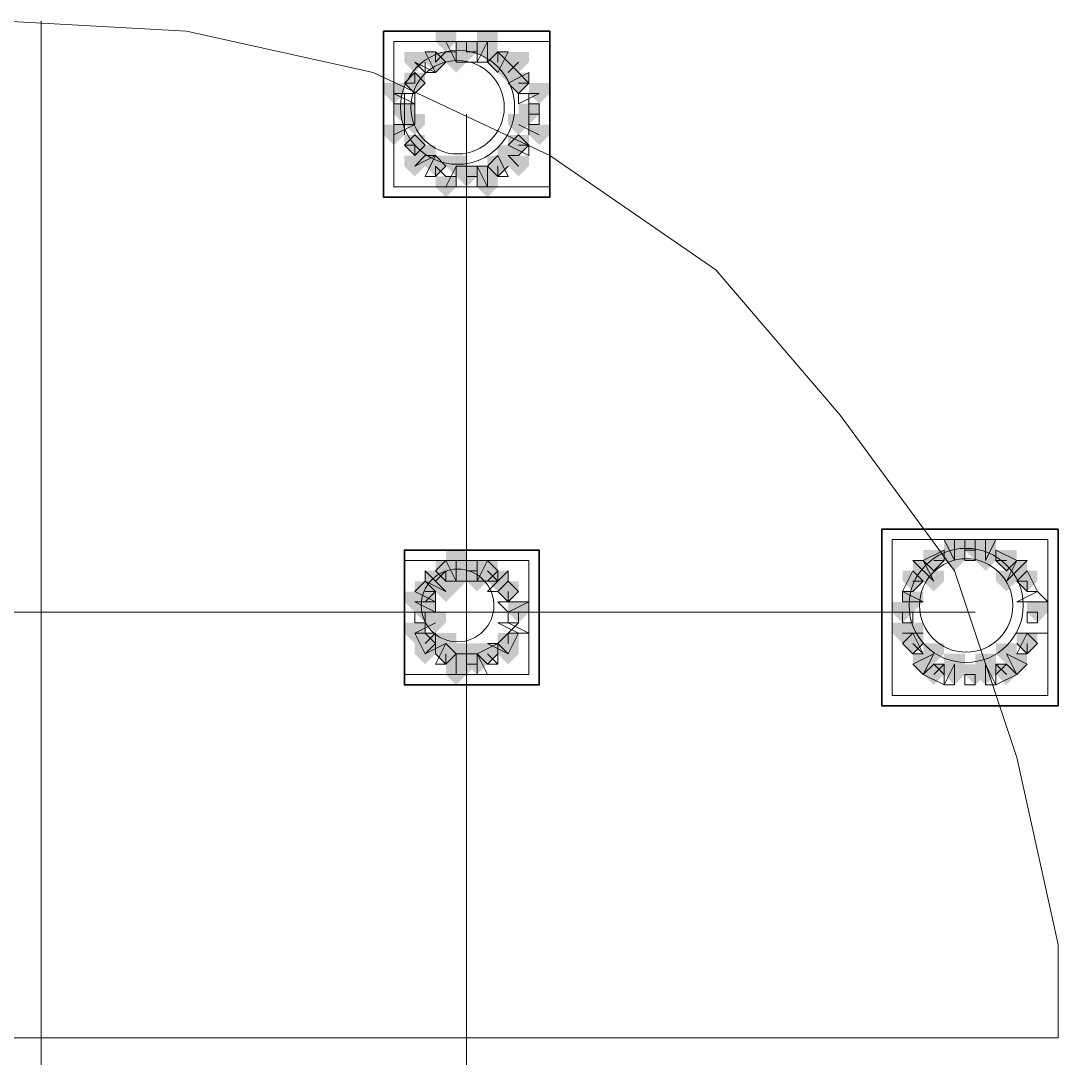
# Model space of a CAD drawing. Header units: millimetres. Extents: x 2315 to 4619, y 1334 to 1897.
# Drawn here: x 4059.89 to 4066, y 1554.59 to 1560.69 of the extents above; entities that cross this region are included whole.
import ezdxf

# ---------------------------------------------------------------- set-up
doc = ezdxf.new("R2010")
doc.units = ezdxf.units.MM
for name, color, linetype, true_color in [('PDF_10', 7, 'Continuous', 0x00b85c), ('PDF_AXIS', 7, 'Continuous', 0x00b85c), ('PDF_柱构件', 7, 'Continuous', 0x00b85c), ('PDF_转运站初步方案', 7, 'Continuous', 0x00b85c)]:
    doc.layers.add(name, color=color, linetype=linetype, true_color=true_color)
doc.layers.add('PDF_中心线层', color=1, linetype='Continuous')
doc.layers.add('PDF_粗实线层', color=7, linetype='Continuous')

msp = doc.modelspace()

# ---------------------------------------------------------------- hatches: boundary and pattern name
at = {"layer": 'PDF_10', "transparency": 33554559}
for points in [[(4062.515, 1560.5703), (4062.4539, 1560.5703), (4062.4539, 1560.5093), (4062.515, 1560.4482), (4062.5761, 1560.5093), (4062.5761, 1560.5703)], [(4062.515, 1560.5703), (4062.4539, 1560.5703), (4062.4539, 1560.5093), (4062.515, 1560.4482), (4062.5761, 1560.5093), (4062.5761, 1560.5703)], [(4062.3318, 1560.5093), (4062.2707, 1560.5093), (4062.2707, 1560.4482), (4062.3318, 1560.3871), (4062.3929, 1560.4482), (4062.3929, 1560.5093)], [(4062.3318, 1560.5093), (4062.2707, 1560.5093), (4062.2707, 1560.4482), (4062.3318, 1560.3871), (4062.3929, 1560.4482), (4062.3929, 1560.5093)], [(4062.6983, 1560.5093), (4062.6372, 1560.5093), (4062.6372, 1560.4482), (4062.6983, 1560.3871), (4062.7593, 1560.4482), (4062.7593, 1560.5093)], [(4062.6983, 1560.5093), (4062.6372, 1560.5093), (4062.6372, 1560.4482), (4062.6983, 1560.3871), (4062.7593, 1560.4482), (4062.7593, 1560.5093)], [(4062.2096, 1560.3871), (4062.1485, 1560.3871), (4062.1485, 1560.326), (4062.2096, 1560.2649), (4062.2707, 1560.326), (4062.2707, 1560.3871)], [(4062.2096, 1560.3871), (4062.1485, 1560.3871), (4062.1485, 1560.326), (4062.2096, 1560.2649), (4062.2707, 1560.326), (4062.2707, 1560.3871)], [(4062.8204, 1560.3871), (4062.7593, 1560.3871), (4062.7593, 1560.326), (4062.8204, 1560.2649), (4062.8815, 1560.326), (4062.8815, 1560.3871)], [(4062.8204, 1560.3871), (4062.7593, 1560.3871), (4062.7593, 1560.326), (4062.8204, 1560.2649), (4062.8815, 1560.326), (4062.8815, 1560.3871)], [(4062.1485, 1560.2039), (4062.0875, 1560.2039), (4062.0875, 1560.1428), (4062.1485, 1560.0817), (4062.2096, 1560.1428), (4062.2096, 1560.2039)], [(4062.1485, 1560.2039), (4062.0875, 1560.2039), (4062.0875, 1560.1428), (4062.1485, 1560.0817), (4062.2096, 1560.1428), (4062.2096, 1560.2039)], [(4062.1485, 1560.2039), (4062.0875, 1560.2039), (4062.0875, 1560.1428), (4062.1485, 1560.0817), (4062.2096, 1560.1428), (4062.2096, 1560.2039)], [(4062.8815, 1560.2039), (4062.8204, 1560.2039), (4062.8204, 1560.1428), (4062.8815, 1560.0817), (4062.9426, 1560.1428), (4062.9426, 1560.2039)], [(4062.8815, 1560.2039), (4062.8204, 1560.2039), (4062.8204, 1560.1428), (4062.8815, 1560.0817), (4062.9426, 1560.1428), (4062.9426, 1560.2039)], [(4062.2096, 1560.0206), (4062.1485, 1560.0206), (4062.1485, 1559.9595), (4062.2096, 1559.8985), (4062.2707, 1559.9595), (4062.2707, 1560.0206)], [(4062.2096, 1560.0206), (4062.1485, 1560.0206), (4062.1485, 1559.9595), (4062.2096, 1559.8985), (4062.2707, 1559.9595), (4062.2707, 1560.0206)], [(4062.8204, 1560.0206), (4062.7593, 1560.0206), (4062.7593, 1559.9595), (4062.8204, 1559.8985), (4062.8815, 1559.9595), (4062.8815, 1560.0206)], [(4062.8204, 1560.0206), (4062.7593, 1560.0206), (4062.7593, 1559.9595), (4062.8204, 1559.8985), (4062.8815, 1559.9595), (4062.8815, 1560.0206)], [(4062.3318, 1559.8985), (4062.2707, 1559.8985), (4062.2707, 1559.8374), (4062.3318, 1559.7763), (4062.3929, 1559.8374), (4062.3929, 1559.8985)], [(4062.3318, 1559.8985), (4062.2707, 1559.8985), (4062.2707, 1559.8374), (4062.3318, 1559.7763), (4062.3929, 1559.8374), (4062.3929, 1559.8985)], [(4062.6983, 1559.8985), (4062.6372, 1559.8985), (4062.6372, 1559.8374), (4062.6983, 1559.7763), (4062.7593, 1559.8374), (4062.7593, 1559.8985)], [(4062.6983, 1559.8985), (4062.6372, 1559.8985), (4062.6372, 1559.8374), (4062.6983, 1559.7763), (4062.7593, 1559.8374), (4062.7593, 1559.8985)], [(4062.515, 1559.8374), (4062.4539, 1559.8374), (4062.4539, 1559.7763), (4062.515, 1559.7152), (4062.5761, 1559.7763), (4062.5761, 1559.8374)], [(4062.515, 1559.8374), (4062.4539, 1559.8374), (4062.4539, 1559.7763), (4062.515, 1559.7152), (4062.5761, 1559.7763), (4062.5761, 1559.8374)], [(4065.508, 1557.6385), (4065.4469, 1557.6385), (4065.4469, 1557.5774), (4065.508, 1557.5163), (4065.5691, 1557.5774), (4065.5691, 1557.6385)], [(4065.508, 1557.6385), (4065.4469, 1557.6385), (4065.4469, 1557.5774), (4065.508, 1557.5163), (4065.5691, 1557.5774), (4065.5691, 1557.6385)], [(4065.2637, 1557.5774), (4065.2026, 1557.5774), (4065.2026, 1557.5163), (4065.2637, 1557.4552), (4065.3248, 1557.5163), (4065.3248, 1557.5774)], [(4065.2637, 1557.5774), (4065.2026, 1557.5774), (4065.2026, 1557.5163), (4065.2637, 1557.4552), (4065.3248, 1557.5163), (4065.3248, 1557.5774)], [(4065.6912, 1557.5774), (4065.6302, 1557.5774), (4065.6302, 1557.5163), (4065.6912, 1557.4552), (4065.7523, 1557.5163), (4065.7523, 1557.5774)], [(4065.6912, 1557.5774), (4065.6302, 1557.5774), (4065.6302, 1557.5163), (4065.6912, 1557.4552), (4065.7523, 1557.5163), (4065.7523, 1557.5774)], [(4062.3929, 1557.5163), (4062.3318, 1557.5163), (4062.3318, 1557.4552), (4062.3929, 1557.3941), (4062.4539, 1557.4552), (4062.4539, 1557.5163)], [(4062.3929, 1557.5163), (4062.3318, 1557.5163), (4062.3318, 1557.4552), (4062.3929, 1557.3941), (4062.4539, 1557.4552), (4062.4539, 1557.5163)], [(4062.515, 1557.5163), (4062.4539, 1557.5163), (4062.4539, 1557.4552), (4062.515, 1557.3941), (4062.5761, 1557.4552), (4062.5761, 1557.5163)], [(4062.515, 1557.5163), (4062.4539, 1557.5163), (4062.4539, 1557.4552), (4062.515, 1557.3941), (4062.5761, 1557.4552), (4062.5761, 1557.5163)], [(4062.6372, 1557.5163), (4062.5761, 1557.5163), (4062.5761, 1557.4552), (4062.6372, 1557.3941), (4062.6983, 1557.4552), (4062.6983, 1557.5163)], [(4062.6372, 1557.5163), (4062.5761, 1557.5163), (4062.5761, 1557.4552), (4062.6372, 1557.3941), (4062.6983, 1557.4552), (4062.6983, 1557.5163)], [(4065.1415, 1557.4552), (4065.0804, 1557.4552), (4065.0804, 1557.3941), (4065.1415, 1557.333), (4065.2026, 1557.3941), (4065.2026, 1557.4552)], [(4065.1415, 1557.4552), (4065.0804, 1557.4552), (4065.0804, 1557.3941), (4065.1415, 1557.333), (4065.2026, 1557.3941), (4065.2026, 1557.4552)], [(4065.8134, 1557.4552), (4065.7523, 1557.4552), (4065.7523, 1557.3941), (4065.8134, 1557.333), (4065.8745, 1557.3941), (4065.8745, 1557.4552)], [(4065.8134, 1557.4552), (4065.7523, 1557.4552), (4065.7523, 1557.3941), (4065.8134, 1557.333), (4065.8745, 1557.3941), (4065.8745, 1557.4552)], [(4062.2707, 1557.3941), (4062.2096, 1557.3941), (4062.2096, 1557.333), (4062.2707, 1557.272), (4062.3318, 1557.333), (4062.3318, 1557.3941)], [(4062.2707, 1557.3941), (4062.2096, 1557.3941), (4062.2096, 1557.333), (4062.2707, 1557.272), (4062.3318, 1557.333), (4062.3318, 1557.3941)], [(4062.7593, 1557.3941), (4062.6983, 1557.3941), (4062.6983, 1557.333), (4062.7593, 1557.272), (4062.8204, 1557.333), (4062.8204, 1557.3941)], [(4062.7593, 1557.3941), (4062.6983, 1557.3941), (4062.6983, 1557.333), (4062.7593, 1557.272), (4062.8204, 1557.333), (4062.8204, 1557.3941)], [(4062.7593, 1557.3941), (4062.6983, 1557.3941), (4062.6983, 1557.333), (4062.7593, 1557.272), (4062.8204, 1557.333), (4062.8204, 1557.3941)], [(4062.2707, 1557.272), (4062.2096, 1557.272), (4062.2096, 1557.2109), (4062.2707, 1557.1498), (4062.3318, 1557.2109), (4062.3318, 1557.272)], [(4062.2707, 1557.272), (4062.2096, 1557.272), (4062.2096, 1557.2109), (4062.2707, 1557.1498), (4062.3318, 1557.2109), (4062.3318, 1557.272)], [(4062.8204, 1557.272), (4062.7593, 1557.272), (4062.7593, 1557.2109), (4062.8204, 1557.1498), (4062.8815, 1557.2109), (4062.8815, 1557.272)], [(4062.8204, 1557.272), (4062.7593, 1557.272), (4062.7593, 1557.2109), (4062.8204, 1557.1498), (4062.8815, 1557.2109), (4062.8815, 1557.272)], [(4065.0804, 1557.272), (4065.0193, 1557.272), (4065.0193, 1557.2109), (4065.0804, 1557.1498), (4065.1415, 1557.2109), (4065.1415, 1557.272)], [(4065.0804, 1557.272), (4065.0193, 1557.272), (4065.0193, 1557.2109), (4065.0804, 1557.1498), (4065.1415, 1557.2109), (4065.1415, 1557.272)], [(4065.8745, 1557.272), (4065.8134, 1557.272), (4065.8134, 1557.2109), (4065.8745, 1557.1498), (4065.9356, 1557.2109), (4065.9356, 1557.272)], [(4065.8745, 1557.272), (4065.8134, 1557.272), (4065.8134, 1557.2109), (4065.8745, 1557.1498), (4065.9356, 1557.2109), (4065.9356, 1557.272)], [(4062.2707, 1557.0887), (4062.2096, 1557.0887), (4062.2096, 1557.0276), (4062.2707, 1556.9666), (4062.3318, 1557.0276), (4062.3318, 1557.0887)], [(4062.2707, 1557.0887), (4062.2096, 1557.0887), (4062.2096, 1557.0276), (4062.2707, 1556.9666), (4062.3318, 1557.0276), (4062.3318, 1557.0887)], [(4062.7593, 1557.0887), (4062.6983, 1557.0887), (4062.6983, 1557.0276), (4062.7593, 1556.9666), (4062.8204, 1557.0276), (4062.8204, 1557.0887)], [(4062.7593, 1557.0887), (4062.6983, 1557.0887), (4062.6983, 1557.0276), (4062.7593, 1556.9666), (4062.8204, 1557.0276), (4062.8204, 1557.0887)], [(4065.1415, 1557.0887), (4065.0804, 1557.0887), (4065.0804, 1557.0276), (4065.1415, 1556.9666), (4065.2026, 1557.0276), (4065.2026, 1557.0887)], [(4065.1415, 1557.0887), (4065.0804, 1557.0887), (4065.0804, 1557.0276), (4065.1415, 1556.9666), (4065.2026, 1557.0276), (4065.2026, 1557.0887)], [(4065.8134, 1557.0887), (4065.7523, 1557.0887), (4065.7523, 1557.0276), (4065.8134, 1556.9666), (4065.8745, 1557.0276), (4065.8745, 1557.0887)], [(4065.8134, 1557.0887), (4065.7523, 1557.0887), (4065.7523, 1557.0276), (4065.8134, 1556.9666), (4065.8745, 1557.0276), (4065.8745, 1557.0887)], [(4062.3929, 1557.0276), (4062.3318, 1557.0276), (4062.3318, 1556.9666), (4062.3929, 1556.9055), (4062.4539, 1556.9666), (4062.4539, 1557.0276)], [(4062.3929, 1557.0276), (4062.3318, 1557.0276), (4062.3318, 1556.9666), (4062.3929, 1556.9055), (4062.4539, 1556.9666), (4062.4539, 1557.0276)], [(4062.6372, 1557.0276), (4062.5761, 1557.0276), (4062.5761, 1556.9666), (4062.6372, 1556.9055), (4062.6983, 1556.9666), (4062.6983, 1557.0276)], [(4062.6372, 1557.0276), (4062.5761, 1557.0276), (4062.5761, 1556.9666), (4062.6372, 1556.9055), (4062.6983, 1556.9666), (4062.6983, 1557.0276)], [(4062.515, 1556.9666), (4062.4539, 1556.9666), (4062.4539, 1556.9055), (4062.515, 1556.8444), (4062.5761, 1556.9055), (4062.5761, 1556.9666)], [(4062.515, 1556.9666), (4062.4539, 1556.9666), (4062.4539, 1556.9055), (4062.515, 1556.8444), (4062.5761, 1556.9055), (4062.5761, 1556.9666)], [(4065.2637, 1556.9055), (4065.2026, 1556.9055), (4065.2026, 1556.8444), (4065.2637, 1556.7833), (4065.3248, 1556.8444), (4065.3248, 1556.9055)], [(4065.2637, 1556.9055), (4065.2026, 1556.9055), (4065.2026, 1556.8444), (4065.2637, 1556.7833), (4065.3248, 1556.8444), (4065.3248, 1556.9055)], [(4065.508, 1556.9055), (4065.4469, 1556.9055), (4065.4469, 1556.8444), (4065.508, 1556.7833), (4065.5691, 1556.8444), (4065.5691, 1556.9055)], [(4065.508, 1556.9055), (4065.4469, 1556.9055), (4065.4469, 1556.8444), (4065.508, 1556.7833), (4065.5691, 1556.8444), (4065.5691, 1556.9055)], [(4065.6912, 1556.9055), (4065.6302, 1556.9055), (4065.6302, 1556.8444), (4065.6912, 1556.7833), (4065.7523, 1556.8444), (4065.7523, 1556.9055)], [(4065.6912, 1556.9055), (4065.6302, 1556.9055), (4065.6302, 1556.8444), (4065.6912, 1556.7833), (4065.7523, 1556.8444), (4065.7523, 1556.9055)]]:
    msp.add_hatch(color=256, dxfattribs=at).paths.add_polyline_path(points)
at = {"layer": 'PDF_柱构件', "transparency": 33554559}
for points in [[(4062.3929, 1560.6314), (4062.3318, 1560.6314), (4062.3318, 1560.5703), (4062.3929, 1560.5093), (4062.4539, 1560.5703), (4062.4539, 1560.6314)], [(4062.6372, 1560.6314), (4062.5761, 1560.6314), (4062.5761, 1560.5703), (4062.6372, 1560.5093), (4062.6983, 1560.5703), (4062.6983, 1560.6314)], [(4062.6372, 1560.5703), (4062.5761, 1560.5703), (4062.5761, 1560.5093), (4062.6372, 1560.4482), (4062.6983, 1560.5093), (4062.6983, 1560.5703)], [(4062.2096, 1560.5093), (4062.1485, 1560.5093), (4062.1485, 1560.4482), (4062.2096, 1560.3871), (4062.2707, 1560.4482), (4062.2707, 1560.5093)], [(4062.4539, 1560.5093), (4062.3929, 1560.5093), (4062.3929, 1560.4482), (4062.4539, 1560.3871), (4062.515, 1560.4482), (4062.515, 1560.5093)], [(4062.8204, 1560.5093), (4062.7593, 1560.5093), (4062.7593, 1560.4482), (4062.8204, 1560.3871), (4062.8815, 1560.4482), (4062.8815, 1560.5093)], [(4062.7593, 1560.4482), (4062.6983, 1560.4482), (4062.6983, 1560.3871), (4062.7593, 1560.326), (4062.8204, 1560.3871), (4062.8204, 1560.4482)], [(4062.0875, 1560.326), (4062.0264, 1560.326), (4062.0264, 1560.2649), (4062.0875, 1560.2039), (4062.1485, 1560.2649), (4062.1485, 1560.326)], [(4062.9426, 1560.326), (4062.8815, 1560.326), (4062.8815, 1560.2649), (4062.9426, 1560.2039), (4063.0037, 1560.2649), (4063.0037, 1560.326)], [(4062.2096, 1560.1428), (4062.1485, 1560.1428), (4062.1485, 1560.0817), (4062.2096, 1560.0206), (4062.2707, 1560.0817), (4062.2707, 1560.1428)], [(4062.8204, 1560.1428), (4062.7593, 1560.1428), (4062.7593, 1560.0817), (4062.8204, 1560.0206), (4062.8815, 1560.0817), (4062.8815, 1560.1428)], [(4062.0875, 1560.0817), (4062.0264, 1560.0817), (4062.0264, 1560.0206), (4062.0875, 1559.9595), (4062.1485, 1560.0206), (4062.1485, 1560.0817)], [(4062.9426, 1560.0817), (4062.8815, 1560.0817), (4062.8815, 1560.0206), (4062.9426, 1559.9595), (4063.0037, 1560.0206), (4063.0037, 1560.0817)], [(4062.2707, 1559.9595), (4062.2096, 1559.9595), (4062.2096, 1559.8985), (4062.2707, 1559.8374), (4062.3318, 1559.8985), (4062.3318, 1559.9595)], [(4062.7593, 1559.9595), (4062.6983, 1559.9595), (4062.6983, 1559.8985), (4062.7593, 1559.8374), (4062.8204, 1559.8985), (4062.8204, 1559.9595)], [(4062.2096, 1559.8985), (4062.1485, 1559.8985), (4062.1485, 1559.8374), (4062.2096, 1559.7763), (4062.2707, 1559.8374), (4062.2707, 1559.8985)], [(4062.4539, 1559.8985), (4062.3929, 1559.8985), (4062.3929, 1559.8374), (4062.4539, 1559.7763), (4062.515, 1559.8374), (4062.515, 1559.8985)], [(4062.8204, 1559.8985), (4062.7593, 1559.8985), (4062.7593, 1559.8374), (4062.8204, 1559.7763), (4062.8815, 1559.8374), (4062.8815, 1559.8985)], [(4062.6372, 1559.8374), (4062.5761, 1559.8374), (4062.5761, 1559.7763), (4062.6372, 1559.7152), (4062.6983, 1559.7763), (4062.6983, 1559.8374)], [(4062.3929, 1559.7763), (4062.3318, 1559.7763), (4062.3318, 1559.7152), (4062.3929, 1559.6541), (4062.4539, 1559.7152), (4062.4539, 1559.7763)], [(4062.6372, 1559.7763), (4062.5761, 1559.7763), (4062.5761, 1559.7152), (4062.6372, 1559.6541), (4062.6983, 1559.7152), (4062.6983, 1559.7763)], [(4065.3858, 1557.6385), (4065.3248, 1557.6385), (4065.3248, 1557.5774), (4065.3858, 1557.5163), (4065.4469, 1557.5774), (4065.4469, 1557.6385)], [(4065.5691, 1557.6385), (4065.508, 1557.6385), (4065.508, 1557.5774), (4065.5691, 1557.5163), (4065.6302, 1557.5774), (4065.6302, 1557.6385)], [(4062.4539, 1557.5774), (4062.3929, 1557.5774), (4062.3929, 1557.5163), (4062.4539, 1557.4552), (4062.515, 1557.5163), (4062.515, 1557.5774)], [(4065.3858, 1557.5774), (4065.3248, 1557.5774), (4065.3248, 1557.5163), (4065.3858, 1557.4552), (4065.4469, 1557.5163), (4065.4469, 1557.5774)], [(4065.5691, 1557.5774), (4065.508, 1557.5774), (4065.508, 1557.5163), (4065.5691, 1557.4552), (4065.6302, 1557.5163), (4065.6302, 1557.5774)], [(4062.4539, 1557.5163), (4062.3929, 1557.5163), (4062.3929, 1557.4552), (4062.4539, 1557.3941), (4062.515, 1557.4552), (4062.515, 1557.5163)], [(4062.5761, 1557.5163), (4062.515, 1557.5163), (4062.515, 1557.4552), (4062.5761, 1557.3941), (4062.6372, 1557.4552), (4062.6372, 1557.5163)], [(4065.2026, 1557.5163), (4065.1415, 1557.5163), (4065.1415, 1557.4552), (4065.2026, 1557.3941), (4065.2637, 1557.4552), (4065.2637, 1557.5163)], [(4065.7523, 1557.5163), (4065.6912, 1557.5163), (4065.6912, 1557.4552), (4065.7523, 1557.3941), (4065.8134, 1557.4552), (4065.8134, 1557.5163)], [(4062.3318, 1557.4552), (4062.2707, 1557.4552), (4062.2707, 1557.3941), (4062.3318, 1557.333), (4062.3929, 1557.3941), (4062.3929, 1557.4552)], [(4062.4539, 1557.4552), (4062.3929, 1557.4552), (4062.3929, 1557.3941), (4062.4539, 1557.333), (4062.515, 1557.3941), (4062.515, 1557.4552)], [(4062.5761, 1557.4552), (4062.515, 1557.4552), (4062.515, 1557.3941), (4062.5761, 1557.333), (4062.6372, 1557.3941), (4062.6372, 1557.4552)], [(4062.6983, 1557.4552), (4062.6372, 1557.4552), (4062.6372, 1557.3941), (4062.6983, 1557.333), (4062.7593, 1557.3941), (4062.7593, 1557.4552)], [(4065.2637, 1557.4552), (4065.2026, 1557.4552), (4065.2026, 1557.3941), (4065.2637, 1557.333), (4065.3248, 1557.3941), (4065.3248, 1557.4552)], [(4065.6912, 1557.4552), (4065.6302, 1557.4552), (4065.6302, 1557.3941), (4065.6912, 1557.333), (4065.7523, 1557.3941), (4065.7523, 1557.4552)], [(4062.3929, 1557.3941), (4062.3318, 1557.3941), (4062.3318, 1557.333), (4062.3929, 1557.272), (4062.4539, 1557.333), (4062.4539, 1557.3941)], [(4062.2096, 1557.333), (4062.1485, 1557.333), (4062.1485, 1557.272), (4062.2096, 1557.2109), (4062.2707, 1557.272), (4062.2707, 1557.333)], [(4062.2707, 1557.333), (4062.2096, 1557.333), (4062.2096, 1557.272), (4062.2707, 1557.2109), (4062.3318, 1557.272), (4062.3318, 1557.333)], [(4065.1415, 1557.333), (4065.0804, 1557.333), (4065.0804, 1557.272), (4065.1415, 1557.2109), (4065.2026, 1557.272), (4065.2026, 1557.333)], [(4062.3318, 1557.2109), (4062.2707, 1557.2109), (4062.2707, 1557.1498), (4062.3318, 1557.0887), (4062.3929, 1557.1498), (4062.3929, 1557.2109)], [(4062.2096, 1557.1498), (4062.1485, 1557.1498), (4062.1485, 1557.0887), (4062.2096, 1557.0276), (4062.2707, 1557.0887), (4062.2707, 1557.1498)], [(4065.0804, 1557.1498), (4065.0193, 1557.1498), (4065.0193, 1557.0887), (4065.0804, 1557.0276), (4065.1415, 1557.0887), (4065.1415, 1557.1498)], [(4065.1415, 1557.1498), (4065.0804, 1557.1498), (4065.0804, 1557.0887), (4065.1415, 1557.0276), (4065.2026, 1557.0887), (4065.2026, 1557.1498)], [(4062.3929, 1557.0887), (4062.3318, 1557.0887), (4062.3318, 1557.0276), (4062.3929, 1556.9666), (4062.4539, 1557.0276), (4062.4539, 1557.0887)], [(4062.2707, 1557.0276), (4062.2096, 1557.0276), (4062.2096, 1556.9666), (4062.2707, 1556.9055), (4062.3318, 1556.9666), (4062.3318, 1557.0276)], [(4062.4539, 1557.0276), (4062.3929, 1557.0276), (4062.3929, 1556.9666), (4062.4539, 1556.9055), (4062.515, 1556.9666), (4062.515, 1557.0276)], [(4062.5761, 1557.0276), (4062.515, 1557.0276), (4062.515, 1556.9666), (4062.5761, 1556.9055), (4062.6372, 1556.9666), (4062.6372, 1557.0276)], [(4062.7593, 1557.0276), (4062.6983, 1557.0276), (4062.6983, 1556.9666), (4062.7593, 1556.9055), (4062.8204, 1556.9666), (4062.8204, 1557.0276)], [(4065.2637, 1557.0276), (4065.2026, 1557.0276), (4065.2026, 1556.9666), (4065.2637, 1556.9055), (4065.3248, 1556.9666), (4065.3248, 1557.0276)], [(4065.6912, 1557.0276), (4065.6302, 1557.0276), (4065.6302, 1556.9666), (4065.6912, 1556.9055), (4065.7523, 1556.9666), (4065.7523, 1557.0276)], [(4062.4539, 1556.9666), (4062.3929, 1556.9666), (4062.3929, 1556.9055), (4062.4539, 1556.8444), (4062.515, 1556.9055), (4062.515, 1556.9666)], [(4062.5761, 1556.9666), (4062.515, 1556.9666), (4062.515, 1556.9055), (4062.5761, 1556.8444), (4062.6372, 1556.9055), (4062.6372, 1556.9666)], [(4065.2026, 1556.9666), (4065.1415, 1556.9666), (4065.1415, 1556.9055), (4065.2026, 1556.8444), (4065.2637, 1556.9055), (4065.2637, 1556.9666)], [(4065.3858, 1556.9666), (4065.3248, 1556.9666), (4065.3248, 1556.9055), (4065.3858, 1556.8444), (4065.4469, 1556.9055), (4065.4469, 1556.9666)], [(4065.5691, 1556.9666), (4065.508, 1556.9666), (4065.508, 1556.9055), (4065.5691, 1556.8444), (4065.6302, 1556.9055), (4065.6302, 1556.9666)], [(4065.7523, 1556.9666), (4065.6912, 1556.9666), (4065.6912, 1556.9055), (4065.7523, 1556.8444), (4065.8134, 1556.9055), (4065.8134, 1556.9666)], [(4062.4539, 1556.9055), (4062.3929, 1556.9055), (4062.3929, 1556.8444), (4062.4539, 1556.7833), (4062.515, 1556.8444), (4062.515, 1556.9055)], [(4065.3858, 1556.9055), (4065.3248, 1556.9055), (4065.3248, 1556.8444), (4065.3858, 1556.7833), (4065.4469, 1556.8444), (4065.4469, 1556.9055)], [(4065.5691, 1556.9055), (4065.508, 1556.9055), (4065.508, 1556.8444), (4065.5691, 1556.7833), (4065.6302, 1556.8444), (4065.6302, 1556.9055)]]:
    msp.add_hatch(color=256, dxfattribs=at).paths.add_polyline_path(points)
at = {"layer": 'PDF_转运站初步方案', "transparency": 33554559}
for points in [[(4062.515, 1560.5703), (4062.4539, 1560.5703), (4062.4539, 1560.5093), (4062.515, 1560.4482), (4062.5761, 1560.5093), (4062.5761, 1560.5703)], [(4062.515, 1560.5703), (4062.4539, 1560.5703), (4062.4539, 1560.5093), (4062.515, 1560.4482), (4062.5761, 1560.5093), (4062.5761, 1560.5703)], [(4062.3318, 1560.5093), (4062.2707, 1560.5093), (4062.2707, 1560.4482), (4062.3318, 1560.3871), (4062.3929, 1560.4482), (4062.3929, 1560.5093)], [(4062.3318, 1560.5093), (4062.2707, 1560.5093), (4062.2707, 1560.4482), (4062.3318, 1560.3871), (4062.3929, 1560.4482), (4062.3929, 1560.5093)], [(4062.6983, 1560.5093), (4062.6372, 1560.5093), (4062.6372, 1560.4482), (4062.6983, 1560.3871), (4062.7593, 1560.4482), (4062.7593, 1560.5093)], [(4062.6983, 1560.5093), (4062.6372, 1560.5093), (4062.6372, 1560.4482), (4062.6983, 1560.3871), (4062.7593, 1560.4482), (4062.7593, 1560.5093)], [(4062.2096, 1560.3871), (4062.1485, 1560.3871), (4062.1485, 1560.326), (4062.2096, 1560.2649), (4062.2707, 1560.326), (4062.2707, 1560.3871)], [(4062.2096, 1560.3871), (4062.1485, 1560.3871), (4062.1485, 1560.326), (4062.2096, 1560.2649), (4062.2707, 1560.326), (4062.2707, 1560.3871)], [(4062.8204, 1560.3871), (4062.7593, 1560.3871), (4062.7593, 1560.326), (4062.8204, 1560.2649), (4062.8815, 1560.326), (4062.8815, 1560.3871)], [(4062.8204, 1560.3871), (4062.7593, 1560.3871), (4062.7593, 1560.326), (4062.8204, 1560.2649), (4062.8815, 1560.326), (4062.8815, 1560.3871)], [(4062.1485, 1560.2039), (4062.0875, 1560.2039), (4062.0875, 1560.1428), (4062.1485, 1560.0817), (4062.2096, 1560.1428), (4062.2096, 1560.2039)], [(4062.1485, 1560.2039), (4062.0875, 1560.2039), (4062.0875, 1560.1428), (4062.1485, 1560.0817), (4062.2096, 1560.1428), (4062.2096, 1560.2039)], [(4062.8815, 1560.2039), (4062.8204, 1560.2039), (4062.8204, 1560.1428), (4062.8815, 1560.0817), (4062.9426, 1560.1428), (4062.9426, 1560.2039)], [(4062.8815, 1560.2039), (4062.8204, 1560.2039), (4062.8204, 1560.1428), (4062.8815, 1560.0817), (4062.9426, 1560.1428), (4062.9426, 1560.2039)], [(4062.2096, 1560.0206), (4062.1485, 1560.0206), (4062.1485, 1559.9595), (4062.2096, 1559.8985), (4062.2707, 1559.9595), (4062.2707, 1560.0206)], [(4062.2096, 1560.0206), (4062.1485, 1560.0206), (4062.1485, 1559.9595), (4062.2096, 1559.8985), (4062.2707, 1559.9595), (4062.2707, 1560.0206)], [(4062.8204, 1560.0206), (4062.7593, 1560.0206), (4062.7593, 1559.9595), (4062.8204, 1559.8985), (4062.8815, 1559.9595), (4062.8815, 1560.0206)], [(4062.8204, 1560.0206), (4062.7593, 1560.0206), (4062.7593, 1559.9595), (4062.8204, 1559.8985), (4062.8815, 1559.9595), (4062.8815, 1560.0206)], [(4062.3318, 1559.8985), (4062.2707, 1559.8985), (4062.2707, 1559.8374), (4062.3318, 1559.7763), (4062.3929, 1559.8374), (4062.3929, 1559.8985)], [(4062.3318, 1559.8985), (4062.2707, 1559.8985), (4062.2707, 1559.8374), (4062.3318, 1559.7763), (4062.3929, 1559.8374), (4062.3929, 1559.8985)], [(4062.6983, 1559.8985), (4062.6372, 1559.8985), (4062.6372, 1559.8374), (4062.6983, 1559.7763), (4062.7593, 1559.8374), (4062.7593, 1559.8985)], [(4062.6983, 1559.8985), (4062.6372, 1559.8985), (4062.6372, 1559.8374), (4062.6983, 1559.7763), (4062.7593, 1559.8374), (4062.7593, 1559.8985)], [(4062.515, 1559.8374), (4062.4539, 1559.8374), (4062.4539, 1559.7763), (4062.515, 1559.7152), (4062.5761, 1559.7763), (4062.5761, 1559.8374)], [(4062.515, 1559.8374), (4062.4539, 1559.8374), (4062.4539, 1559.7763), (4062.515, 1559.7152), (4062.5761, 1559.7763), (4062.5761, 1559.8374)], [(4065.508, 1557.6385), (4065.4469, 1557.6385), (4065.4469, 1557.5774), (4065.508, 1557.5163), (4065.5691, 1557.5774), (4065.5691, 1557.6385)], [(4065.508, 1557.6385), (4065.4469, 1557.6385), (4065.4469, 1557.5774), (4065.508, 1557.5163), (4065.5691, 1557.5774), (4065.5691, 1557.6385)], [(4065.2637, 1557.5774), (4065.2026, 1557.5774), (4065.2026, 1557.5163), (4065.2637, 1557.4552), (4065.3248, 1557.5163), (4065.3248, 1557.5774)], [(4065.2637, 1557.5774), (4065.2026, 1557.5774), (4065.2026, 1557.5163), (4065.2637, 1557.4552), (4065.3248, 1557.5163), (4065.3248, 1557.5774)], [(4065.6912, 1557.5774), (4065.6302, 1557.5774), (4065.6302, 1557.5163), (4065.6912, 1557.4552), (4065.7523, 1557.5163), (4065.7523, 1557.5774)], [(4065.6912, 1557.5774), (4065.6302, 1557.5774), (4065.6302, 1557.5163), (4065.6912, 1557.4552), (4065.7523, 1557.5163), (4065.7523, 1557.5774)], [(4062.3929, 1557.5163), (4062.3318, 1557.5163), (4062.3318, 1557.4552), (4062.3929, 1557.3941), (4062.4539, 1557.4552), (4062.4539, 1557.5163)], [(4062.3929, 1557.5163), (4062.3318, 1557.5163), (4062.3318, 1557.4552), (4062.3929, 1557.3941), (4062.4539, 1557.4552), (4062.4539, 1557.5163)], [(4062.515, 1557.5163), (4062.4539, 1557.5163), (4062.4539, 1557.4552), (4062.515, 1557.3941), (4062.5761, 1557.4552), (4062.5761, 1557.5163)], [(4062.515, 1557.5163), (4062.4539, 1557.5163), (4062.4539, 1557.4552), (4062.515, 1557.3941), (4062.5761, 1557.4552), (4062.5761, 1557.5163)], [(4062.6372, 1557.5163), (4062.5761, 1557.5163), (4062.5761, 1557.4552), (4062.6372, 1557.3941), (4062.6983, 1557.4552), (4062.6983, 1557.5163)], [(4062.6372, 1557.5163), (4062.5761, 1557.5163), (4062.5761, 1557.4552), (4062.6372, 1557.3941), (4062.6983, 1557.4552), (4062.6983, 1557.5163)], [(4065.1415, 1557.4552), (4065.0804, 1557.4552), (4065.0804, 1557.3941), (4065.1415, 1557.333), (4065.2026, 1557.3941), (4065.2026, 1557.4552)], [(4065.1415, 1557.4552), (4065.0804, 1557.4552), (4065.0804, 1557.3941), (4065.1415, 1557.333), (4065.2026, 1557.3941), (4065.2026, 1557.4552)], [(4065.8134, 1557.4552), (4065.7523, 1557.4552), (4065.7523, 1557.3941), (4065.8134, 1557.333), (4065.8745, 1557.3941), (4065.8745, 1557.4552)], [(4065.8134, 1557.4552), (4065.7523, 1557.4552), (4065.7523, 1557.3941), (4065.8134, 1557.333), (4065.8745, 1557.3941), (4065.8745, 1557.4552)], [(4062.2707, 1557.3941), (4062.2096, 1557.3941), (4062.2096, 1557.333), (4062.2707, 1557.272), (4062.3318, 1557.333), (4062.3318, 1557.3941)], [(4062.2707, 1557.3941), (4062.2096, 1557.3941), (4062.2096, 1557.333), (4062.2707, 1557.272), (4062.3318, 1557.333), (4062.3318, 1557.3941)], [(4062.7593, 1557.3941), (4062.6983, 1557.3941), (4062.6983, 1557.333), (4062.7593, 1557.272), (4062.8204, 1557.333), (4062.8204, 1557.3941)], [(4062.7593, 1557.3941), (4062.6983, 1557.3941), (4062.6983, 1557.333), (4062.7593, 1557.272), (4062.8204, 1557.333), (4062.8204, 1557.3941)], [(4062.2707, 1557.272), (4062.2096, 1557.272), (4062.2096, 1557.2109), (4062.2707, 1557.1498), (4062.3318, 1557.2109), (4062.3318, 1557.272)], [(4062.2707, 1557.272), (4062.2096, 1557.272), (4062.2096, 1557.2109), (4062.2707, 1557.1498), (4062.3318, 1557.2109), (4062.3318, 1557.272)], [(4062.8204, 1557.272), (4062.7593, 1557.272), (4062.7593, 1557.2109), (4062.8204, 1557.1498), (4062.8815, 1557.2109), (4062.8815, 1557.272)], [(4062.8204, 1557.272), (4062.7593, 1557.272), (4062.7593, 1557.2109), (4062.8204, 1557.1498), (4062.8815, 1557.2109), (4062.8815, 1557.272)], [(4065.0804, 1557.272), (4065.0193, 1557.272), (4065.0193, 1557.2109), (4065.0804, 1557.1498), (4065.1415, 1557.2109), (4065.1415, 1557.272)], [(4065.0804, 1557.272), (4065.0193, 1557.272), (4065.0193, 1557.2109), (4065.0804, 1557.1498), (4065.1415, 1557.2109), (4065.1415, 1557.272)], [(4065.8745, 1557.272), (4065.8134, 1557.272), (4065.8134, 1557.2109), (4065.8745, 1557.1498), (4065.9356, 1557.2109), (4065.9356, 1557.272)], [(4065.8745, 1557.272), (4065.8134, 1557.272), (4065.8134, 1557.2109), (4065.8745, 1557.1498), (4065.9356, 1557.2109), (4065.9356, 1557.272)], [(4062.2707, 1557.0887), (4062.2096, 1557.0887), (4062.2096, 1557.0276), (4062.2707, 1556.9666), (4062.3318, 1557.0276), (4062.3318, 1557.0887)], [(4062.2707, 1557.0887), (4062.2096, 1557.0887), (4062.2096, 1557.0276), (4062.2707, 1556.9666), (4062.3318, 1557.0276), (4062.3318, 1557.0887)], [(4062.7593, 1557.0887), (4062.6983, 1557.0887), (4062.6983, 1557.0276), (4062.7593, 1556.9666), (4062.8204, 1557.0276), (4062.8204, 1557.0887)], [(4062.7593, 1557.0887), (4062.6983, 1557.0887), (4062.6983, 1557.0276), (4062.7593, 1556.9666), (4062.8204, 1557.0276), (4062.8204, 1557.0887)], [(4065.1415, 1557.0887), (4065.0804, 1557.0887), (4065.0804, 1557.0276), (4065.1415, 1556.9666), (4065.2026, 1557.0276), (4065.2026, 1557.0887)], [(4065.1415, 1557.0887), (4065.0804, 1557.0887), (4065.0804, 1557.0276), (4065.1415, 1556.9666), (4065.2026, 1557.0276), (4065.2026, 1557.0887)], [(4065.8134, 1557.0887), (4065.7523, 1557.0887), (4065.7523, 1557.0276), (4065.8134, 1556.9666), (4065.8745, 1557.0276), (4065.8745, 1557.0887)], [(4065.8134, 1557.0887), (4065.7523, 1557.0887), (4065.7523, 1557.0276), (4065.8134, 1556.9666), (4065.8745, 1557.0276), (4065.8745, 1557.0887)], [(4062.3929, 1557.0276), (4062.3318, 1557.0276), (4062.3318, 1556.9666), (4062.3929, 1556.9055), (4062.4539, 1556.9666), (4062.4539, 1557.0276)], [(4062.3929, 1557.0276), (4062.3318, 1557.0276), (4062.3318, 1556.9666), (4062.3929, 1556.9055), (4062.4539, 1556.9666), (4062.4539, 1557.0276)], [(4062.6372, 1557.0276), (4062.5761, 1557.0276), (4062.5761, 1556.9666), (4062.6372, 1556.9055), (4062.6983, 1556.9666), (4062.6983, 1557.0276)], [(4062.6372, 1557.0276), (4062.5761, 1557.0276), (4062.5761, 1556.9666), (4062.6372, 1556.9055), (4062.6983, 1556.9666), (4062.6983, 1557.0276)], [(4062.515, 1556.9666), (4062.4539, 1556.9666), (4062.4539, 1556.9055), (4062.515, 1556.8444), (4062.5761, 1556.9055), (4062.5761, 1556.9666)], [(4062.515, 1556.9666), (4062.4539, 1556.9666), (4062.4539, 1556.9055), (4062.515, 1556.8444), (4062.5761, 1556.9055), (4062.5761, 1556.9666)], [(4065.2637, 1556.9055), (4065.2026, 1556.9055), (4065.2026, 1556.8444), (4065.2637, 1556.7833), (4065.3248, 1556.8444), (4065.3248, 1556.9055)], [(4065.2637, 1556.9055), (4065.2026, 1556.9055), (4065.2026, 1556.8444), (4065.2637, 1556.7833), (4065.3248, 1556.8444), (4065.3248, 1556.9055)], [(4065.508, 1556.9055), (4065.4469, 1556.9055), (4065.4469, 1556.8444), (4065.508, 1556.7833), (4065.5691, 1556.8444), (4065.5691, 1556.9055)], [(4065.508, 1556.9055), (4065.4469, 1556.9055), (4065.4469, 1556.8444), (4065.508, 1556.7833), (4065.5691, 1556.8444), (4065.5691, 1556.9055)], [(4065.6912, 1556.9055), (4065.6302, 1556.9055), (4065.6302, 1556.8444), (4065.6912, 1556.7833), (4065.7523, 1556.8444), (4065.7523, 1556.9055)], [(4065.6912, 1556.9055), (4065.6302, 1556.9055), (4065.6302, 1556.8444), (4065.6912, 1556.7833), (4065.7523, 1556.8444), (4065.7523, 1556.9055)]]:
    msp.add_hatch(color=256, dxfattribs=at).paths.add_polyline_path(points)

# ---------------------------------------------------------------- linework, layer by layer
at = {"layer": 'PDF_10', "lineweight": 18}
for points in [[(4062.515, 1560.5703), (4062.515, 1560.5093), (4062.5761, 1560.5093)], [(4062.3318, 1560.5093), (4062.3318, 1560.4482), (4062.3929, 1560.5093)], [(4062.6983, 1560.4482), (4062.6983, 1560.5093), (4062.7593, 1560.4482)], [(4062.1485, 1560.326), (4062.2096, 1560.326), (4062.2096, 1560.3871)], [(4062.8204, 1560.3871), (4062.8815, 1560.326), (4062.8204, 1560.326)], [(4062.1485, 1560.0817), (4062.1485, 1560.2039)], [(4062.8815, 1560.2039), (4062.8815, 1560.0817)], [(4062.8815, 1560.1428), (4062.9426, 1560.1428)], [(4062.2096, 1559.8985), (4062.2096, 1559.9595), (4062.1485, 1559.9595)], [(4062.8204, 1559.9595), (4062.8815, 1559.9595), (4062.8204, 1559.8985)], [(4062.3929, 1559.7763), (4062.3318, 1559.8374), (4062.3318, 1559.7763)], [(4062.7593, 1559.8374), (4062.6983, 1559.7763), (4062.6983, 1559.8374)], [(4062.5761, 1559.7763), (4062.515, 1559.7763), (4062.515, 1559.7152)], [(4065.508, 1557.5163), (4065.508, 1557.5774), (4065.4469, 1557.5774)], [(4062.5761, 1557.4552), (4062.515, 1557.4552), (4062.515, 1557.5163)], [(4065.2637, 1557.5163), (4065.3248, 1557.5163), (4065.2637, 1557.5163)], [(4065.6912, 1557.5163), (4065.6302, 1557.5163), (4065.6912, 1557.5163)], [(4062.3929, 1557.3941), (4062.3929, 1557.4552), (4062.3318, 1557.3941)], [(4062.6983, 1557.3941), (4062.6372, 1557.4552)], [(4062.6372, 1557.3941), (4062.6983, 1557.4552)], [(4065.1415, 1557.3941), (4065.2026, 1557.3941), (4065.1415, 1557.333)], [(4065.8134, 1557.333), (4065.8134, 1557.3941), (4065.7523, 1557.3941)], [(4062.2707, 1557.333), (4062.3318, 1557.333), (4062.2707, 1557.272)], [(4062.7593, 1557.272), (4062.7593, 1557.333)], [(4062.2096, 1557.2109), (4062.2707, 1557.2109), (4062.2707, 1557.1498)], [(4062.8204, 1557.1498), (4062.8204, 1557.2109), (4062.7593, 1557.2109)], [(4065.1415, 1557.2109), (4065.0804, 1557.2109), (4065.0804, 1557.1498)], [(4065.8745, 1557.1498), (4065.8745, 1557.2109), (4065.8134, 1557.2109)], [(4062.2707, 1557.0887), (4062.3318, 1557.0276)], [(4062.3318, 1557.0887), (4062.2707, 1557.0276)], [(4062.7593, 1557.0276), (4062.7593, 1557.0887), (4062.7593, 1557.0276)], [(4065.1415, 1557.0276), (4065.2026, 1556.9666)], [(4065.2026, 1557.0276), (4065.1415, 1556.9666)], [(4065.7523, 1557.0276), (4065.8134, 1556.9666), (4065.8134, 1557.0276)], [(4062.3318, 1556.9666), (4062.3929, 1556.9055), (4062.3929, 1556.9666)], [(4062.515, 1556.9666), (4062.515, 1556.9055), (4062.5761, 1556.9055)], [(4062.6372, 1556.9055), (4062.6983, 1556.9666)], [(4062.6372, 1556.9666), (4062.6983, 1556.9055)], [(4065.2637, 1556.9055), (4065.3248, 1556.8444)], [(4065.3248, 1556.9055), (4065.2637, 1556.8444)], [(4065.6302, 1556.8444), (4065.6912, 1556.9055)], [(4065.6302, 1556.9055), (4065.6912, 1556.8444)], [(4065.4469, 1556.8444), (4065.508, 1556.8444), (4065.508, 1556.7833)]]:
    msp.add_lwpolyline(points, dxfattribs=at)
at = {"layer": 'PDF_AXIS', "lineweight": 18}
for points in [[(4062.0875, 1560.5703), (4062.0875, 1559.7152), (4063.0037, 1559.7152), (4063.0037, 1560.5703)], [(4065.9356, 1557.6385), (4065.9356, 1556.7222), (4065.0193, 1556.7222), (4065.0193, 1557.6385)], [(4062.8815, 1557.5163), (4062.8815, 1556.8444), (4062.1485, 1556.8444), (4062.1485, 1557.5163)]]:
    msp.add_lwpolyline(points, close=True, dxfattribs=at)
at = {"layer": 'PDF_中心线层', "color": 112, "lineweight": 18, "true_color": 0x00b85c}
for points in [[(4065.9966, 1554.7066), (4065.9966, 1555.2563), (4065.7523, 1556.3557), (4065.3858, 1557.4552), (4064.7139, 1558.3714), (4063.981, 1559.2266), (4063.0037, 1559.8985), (4061.9653, 1560.3871), (4060.8658, 1560.6314), (4059.7664, 1560.6925), (4058.6058, 1560.5093), (4057.5064, 1560.1428), (4057.0177, 1559.8374)], [(4062.515, 1549.2093), (4062.515, 1560.1428)], [(4065.508, 1557.2109), (4054.5745, 1557.2109)], [(4054.0247, 1554.7066), (4065.9966, 1554.7066), (4054.0247, 1554.7066)]]:
    msp.add_lwpolyline(points, dxfattribs=at)
msp.add_lwpolyline([(4060.0107, 1560.6925), (4060.0107, 1548.6595)], close=True, dxfattribs=at)
at = {"layer": 'PDF_柱构件', "lineweight": 18}
for points in [[(4062.3929, 1560.5703), (4062.4539, 1560.4482)], [(4062.4539, 1560.4482), (4062.5761, 1560.4482), (4062.5761, 1560.5703), (4062.4539, 1560.5703)], [(4062.6372, 1560.5703), (4062.5761, 1560.4482), (4062.6372, 1560.4482)], [(4062.3318, 1560.3871), (4062.3929, 1560.4482), (4062.3318, 1560.5093), (4062.2707, 1560.5093)], [(4062.6372, 1560.4482), (4062.6983, 1560.3871), (4062.7593, 1560.5093), (4062.6983, 1560.5093)], [(4062.2096, 1560.4482), (4062.2707, 1560.3871), (4062.3318, 1560.3871)], [(4062.8204, 1560.4482), (4062.7593, 1560.3871)], [(4062.2096, 1560.2649), (4062.2707, 1560.326), (4062.2096, 1560.3871), (4062.1485, 1560.326)], [(4062.7593, 1560.326), (4062.8204, 1560.2649), (4062.8815, 1560.326), (4062.8815, 1560.3871)], [(4062.0875, 1560.2649), (4062.2096, 1560.2039), (4062.2096, 1560.2649)], [(4062.9426, 1560.2649), (4062.8204, 1560.2649), (4062.8204, 1560.2039)], [(4062.2096, 1560.0817), (4062.2096, 1560.2039), (4062.0875, 1560.2039), (4062.0875, 1560.0817)], [(4062.8815, 1560.2039), (4062.8815, 1560.0817), (4062.9426, 1560.0817), (4062.9426, 1560.2039)], [(4062.0875, 1560.0206), (4062.2096, 1560.0817)], [(4062.9426, 1560.0206), (4062.8204, 1560.0817)], [(4062.2707, 1559.9595), (4062.2096, 1560.0206), (4062.1485, 1559.9595), (4062.2096, 1559.8985)], [(4062.8204, 1560.0206), (4062.7593, 1559.9595), (4062.8815, 1559.8985), (4062.8815, 1559.9595)], [(4062.2096, 1559.8374), (4062.3318, 1559.8985), (4062.2707, 1559.8985)], [(4062.3929, 1559.8374), (4062.3318, 1559.8985), (4062.2707, 1559.7763), (4062.3318, 1559.7763)], [(4062.6983, 1559.8985), (4062.6372, 1559.8374), (4062.6983, 1559.7763), (4062.7593, 1559.7763)], [(4062.8204, 1559.8374), (4062.7593, 1559.8985)], [(4062.3929, 1559.7152), (4062.4539, 1559.8374)], [(4062.5761, 1559.8374), (4062.4539, 1559.8374), (4062.4539, 1559.7152), (4062.5761, 1559.7152)], [(4062.6372, 1559.7152), (4062.6372, 1559.8374), (4062.5761, 1559.8374)], [(4065.3858, 1557.6385), (4065.3858, 1557.5163), (4065.3248, 1557.6385)], [(4065.508, 1557.5163), (4065.4469, 1557.5163), (4065.4469, 1557.6385), (4065.508, 1557.6385)], [(4065.6302, 1557.6385), (4065.5691, 1557.5163), (4065.5691, 1557.6385)], [(4065.3248, 1557.5163), (4065.2637, 1557.4552), (4065.2026, 1557.5163), (4065.3248, 1557.5774)], [(4065.6912, 1557.4552), (4065.6302, 1557.5163), (4065.6302, 1557.5774), (4065.7523, 1557.5163)], [(4062.4539, 1557.3941), (4062.3929, 1557.3941), (4062.3318, 1557.4552), (4062.3929, 1557.5163)], [(4062.4539, 1557.5163), (4062.4539, 1557.3941)], [(4062.5761, 1557.3941), (4062.4539, 1557.3941), (4062.4539, 1557.5163), (4062.5761, 1557.5163)], [(4062.6372, 1557.5163), (4062.5761, 1557.3941), (4062.5761, 1557.5163)], [(4062.6983, 1557.3941), (4062.5761, 1557.3941), (4062.6372, 1557.5163), (4062.6983, 1557.4552)], [(4065.2026, 1557.5163), (4065.2637, 1557.3941), (4065.1415, 1557.5163)], [(4065.8134, 1557.5163), (4065.6912, 1557.3941), (4065.7523, 1557.5163)], [(4062.2707, 1557.4552), (4062.3929, 1557.333), (4062.2707, 1557.3941)], [(4062.7593, 1557.3941), (4062.6983, 1557.333), (4062.6372, 1557.333), (4062.7593, 1557.4552)], [(4065.2026, 1557.3941), (4065.1415, 1557.333), (4065.0804, 1557.333), (4065.1415, 1557.4552)], [(4065.8134, 1557.333), (4065.7523, 1557.3941), (4065.8134, 1557.4552), (4065.8745, 1557.333)], [(4062.3318, 1557.333), (4062.3318, 1557.272), (4062.2096, 1557.333), (4062.2707, 1557.3941)], [(4062.7593, 1557.272), (4062.6983, 1557.333), (4062.7593, 1557.3941), (4062.8204, 1557.333)], [(4065.0804, 1557.333), (4065.2026, 1557.272), (4065.1415, 1557.272), (4065.0804, 1557.272)], [(4065.9356, 1557.272), (4065.8134, 1557.272), (4065.7523, 1557.272), (4065.8745, 1557.333)], [(4062.2096, 1557.272), (4062.3318, 1557.272), (4062.3318, 1557.2109)], [(4062.8815, 1557.272), (4062.7593, 1557.2109), (4062.6983, 1557.272), (4062.8204, 1557.272)], [(4062.2707, 1557.2109), (4062.2707, 1557.1498), (4062.2096, 1557.1498), (4062.2096, 1557.2109)], [(4062.7593, 1557.1498), (4062.7593, 1557.2109), (4062.8204, 1557.2109), (4062.8204, 1557.1498)], [(4065.1415, 1557.2109), (4065.1415, 1557.1498), (4065.0804, 1557.1498), (4065.0804, 1557.2109)], [(4065.8134, 1557.1498), (4065.8134, 1557.2109), (4065.8745, 1557.2109), (4065.8745, 1557.1498)], [(4062.2096, 1557.0887), (4062.3318, 1557.1498)], [(4062.8204, 1557.0887), (4062.6983, 1557.1498), (4062.7593, 1557.1498), (4062.8815, 1557.0887)], [(4062.3318, 1557.0887), (4062.3318, 1557.0276), (4062.2707, 1556.9666), (4062.2096, 1557.0887)], [(4062.6983, 1557.0276), (4062.7593, 1557.0887), (4062.8204, 1557.0887), (4062.7593, 1556.9666)], [(4065.0804, 1557.0887), (4065.1415, 1557.0887), (4065.2026, 1557.0887)], [(4065.1415, 1557.0887), (4065.2026, 1556.9666), (4065.1415, 1556.9666), (4065.0804, 1557.0276)], [(4065.7523, 1556.9666), (4065.8134, 1557.0887), (4065.8745, 1557.0276), (4065.8134, 1556.9666)], [(4062.2707, 1556.9666), (4062.3929, 1557.0276)], [(4062.3929, 1557.0276), (4062.4539, 1556.9666), (4062.3929, 1556.9055), (4062.3318, 1556.9055)], [(4062.5761, 1556.9666), (4062.6983, 1557.0276), (4062.6983, 1556.9055), (4062.6372, 1556.9055)], [(4062.7593, 1556.9666), (4062.6372, 1557.0276), (4062.6983, 1557.0276)], [(4062.4539, 1556.8444), (4062.4539, 1556.9666)], [(4062.4539, 1556.9666), (4062.5761, 1556.9666), (4062.5761, 1556.8444), (4062.4539, 1556.8444)], [(4062.5761, 1556.8444), (4062.5761, 1556.9666), (4062.6372, 1556.8444)], [(4065.1415, 1556.9055), (4065.2637, 1556.9666), (4065.2026, 1556.8444)], [(4065.7523, 1556.8444), (4065.6912, 1556.9666), (4065.8134, 1556.9055)], [(4065.2637, 1556.9055), (4065.3248, 1556.9055), (4065.3248, 1556.7833), (4065.2026, 1556.8444)], [(4065.3248, 1556.7833), (4065.3858, 1556.9055), (4065.3858, 1556.7833)], [(4065.5691, 1556.7833), (4065.5691, 1556.9055), (4065.6302, 1556.7833)], [(4065.6302, 1556.9055), (4065.6912, 1556.9055), (4065.7523, 1556.8444), (4065.6302, 1556.7833)], [(4065.4469, 1556.8444), (4065.508, 1556.8444), (4065.508, 1556.7833), (4065.4469, 1556.7833)]]:
    msp.add_lwpolyline(points, close=True, dxfattribs=at)
for points in [[(4062.3929, 1560.5093), (4062.4539, 1560.5093)], [(4062.2707, 1560.3871), (4062.2707, 1560.4482)], [(4062.7593, 1560.4482), (4062.8204, 1560.3871)], [(4062.1485, 1560.2039), (4062.1485, 1560.2649)], [(4062.8815, 1560.2649), (4062.8815, 1560.2039)], [(4062.1485, 1560.0206), (4062.1485, 1560.0817)], [(4062.8815, 1560.0817), (4062.8815, 1560.0206)], [(4062.8204, 1559.8985), (4062.7593, 1559.8985)], [(4062.4539, 1559.7763), (4062.3929, 1559.7763)], [(4062.8204, 1557.272), (4062.7593, 1557.272)], [(4065.8745, 1557.272), (4065.8134, 1557.272)], [(4062.2707, 1557.1498), (4062.2707, 1557.0887)], [(4062.7593, 1557.0887), (4062.8204, 1557.1498)], [(4065.8745, 1557.0887), (4065.7523, 1557.0887), (4065.8134, 1557.0887), (4065.9356, 1557.0887), (4065.8745, 1557.0887), (4065.8134, 1557.0887)], [(4062.3318, 1557.0276), (4062.3318, 1556.9666)], [(4062.6983, 1556.9666), (4062.6983, 1557.0276)]]:
    msp.add_lwpolyline(points, dxfattribs=at)
at = {"layer": 'PDF_粗实线层', "color": 112, "lineweight": 35, "true_color": 0x00b85c}
for points in [[(4062.0264, 1560.6314), (4062.0264, 1559.6541), (4063.0037, 1559.6541), (4063.0037, 1560.6314)], [(4065.9966, 1557.6995), (4065.9966, 1556.6612), (4064.9583, 1556.6612), (4064.9583, 1557.6995)], [(4062.9426, 1557.5774), (4062.1485, 1557.5774), (4062.1485, 1556.7833), (4062.9426, 1556.7833)]]:
    msp.add_lwpolyline(points, close=True, dxfattribs=at)
at = {"layer": 'PDF_转运站初步方案', "lineweight": 18}
for centre, radius in [((4062.4616, 1560.1834), 0.3359), ((4062.4616, 1560.1834), 0.2749), ((4065.4547, 1557.2514), 0.3359), ((4065.4547, 1557.2514), 0.2749), ((4062.4616, 1557.2514), 0.2138), ((4062.4616, 1557.2514), 0.2138)]:
    msp.add_circle(centre, radius, dxfattribs=at)

doc.saveas('drawing.dxf')
